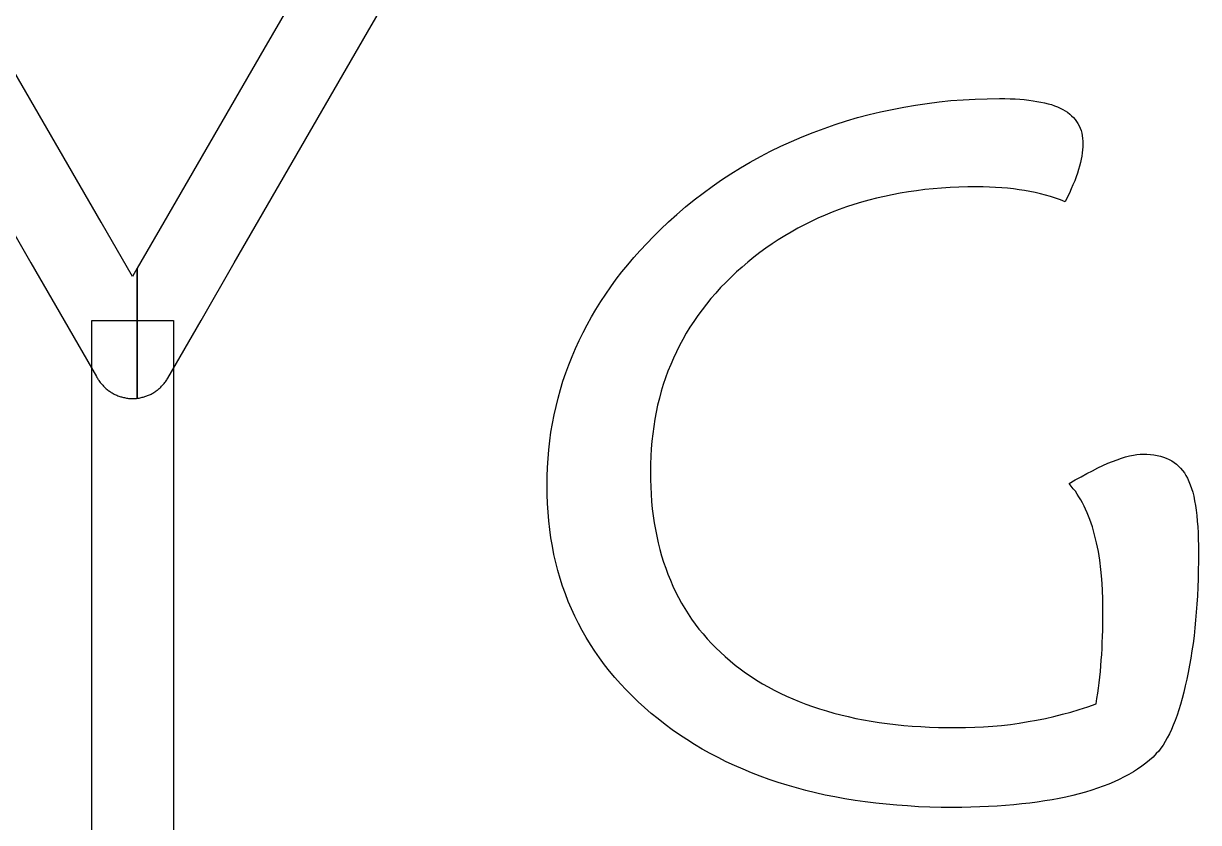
# Model space of a CAD drawing. Extents: x 0 to 105, y 0 to 100.
# Drawn here: x 48.35 to 93.42, y 29.35 to 60 of the extents above; entities that cross this region are included whole.
import ezdxf

# ---------------------------------------------------------------- set-up
doc = ezdxf.new("R2010")
doc.units = 0
doc.layers.get('0').update_dxf_attribs({"linetype": 'CONTINUOUS'})

msp = doc.modelspace()

# ---------------------------------------------------------------- linework, layer by layer
at = {"color": 7}
for points in [[(58.849162, 61.228785), (57.572235, 59.016517), (56.295827, 56.804767), (55.018903, 54.591982), (53.742495, 52.379714), (52.719819, 50.607728), (52.71978, 45.623494), (52.721367, 45.624023), (52.75444, 45.624023), (52.793715, 45.630743), (52.833505, 45.637966), (52.86606, 45.645189), (52.90585, 45.658101), (52.938407, 45.665324), (52.978198, 45.678236), (53.010755, 45.685486), (53.050546, 45.698397), (53.083103, 45.711838), (53.116176, 45.72475), (53.149249, 45.738191), (53.188521, 45.751102), (53.221594, 45.770734), (53.254151, 45.784175), (53.287224, 45.803807), (53.320296, 45.823439), (53.352853, 45.843071), (53.385926, 45.862703), (53.418999, 45.882336), (53.444849, 45.902497), (53.477922, 45.928347), (53.510995, 45.948508), (53.537347, 45.97486), (53.563197, 46.000684), (53.59627, 46.027036), (53.622623, 46.053389), (53.648975, 46.079741), (53.675328, 46.106094), (53.70168, 46.132446), (53.728033, 46.165519), (53.753882, 46.191369), (53.780235, 46.224442), (53.800396, 46.257515), (53.826246, 46.290069), (53.846407, 46.323142), (53.866039, 46.356215), (53.885671, 46.388772), (55.163111, 48.60104), (56.440554, 50.813825), (57.717994, 53.026093), (58.995437, 55.238878), (60.272361, 57.450628), (61.55032, 59.663415), (62.82776, 61.875681)], [(47.358747, 53.026138), (48.635671, 50.81387), (49.91208, 48.601601), (51.148697, 46.459095), (51.149755, 46.455471), (51.169387, 46.422398), (51.18902, 46.389325), (51.18902, 46.388796), (51.189549, 46.388796), (51.208678, 46.356757), (51.22831, 46.330405), (51.247942, 46.297332), (51.268103, 46.264259), (51.294456, 46.231702), (51.314088, 46.205349), (51.340441, 46.172277), (51.366793, 46.145924), (51.392616, 46.119572), (51.418969, 46.087017), (51.445321, 46.060665), (51.471674, 46.034312), (51.498026, 46.00796), (51.531099, 45.981607), (51.557452, 45.955255), (51.590009, 45.935623), (51.623082, 45.90927), (51.655639, 45.889638), (51.688712, 45.863286), (51.721785, 45.843653), (51.754339, 45.824021), (51.79413, 45.804389), (51.826687, 45.784757), (51.859759, 45.764596), (51.899034, 45.751684), (51.932107, 45.738243), (51.971379, 45.718611), (52.004452, 45.7057), (52.043727, 45.692259), (52.083518, 45.679347), (52.116075, 45.672124), (52.155865, 45.659212), (52.19514, 45.651989), (52.228213, 45.645269), (52.267488, 45.638046), (52.307278, 45.630823), (52.34655, 45.624102), (52.379623, 45.616879), (52.418898, 45.616879), (52.458173, 45.610159), (52.491246, 45.610159), (52.530521, 45.610159), (52.570311, 45.610159), (52.609583, 45.610159), (52.642656, 45.616879), (52.681931, 45.616879), (52.719616, 45.623494), (52.719616, 50.607685), (52.537199, 50.291426), (51.332104, 52.379671), (50.055179, 54.59194), (48.778771, 56.804206), (47.502363, 59.016474)]]:
    msp.add_lwpolyline(points, dxfattribs=at)
for points in [[(88.461101, 42.350137), (88.691299, 42.488276), (88.921495, 42.613255), (89.138535, 42.731664), (89.349001, 42.843493), (89.552888, 42.948741), (89.750201, 43.04084), (89.940934, 43.12634), (90.125092, 43.198741), (90.30267, 43.26454), (90.467098, 43.323738), (90.624946, 43.369738), (90.776219, 43.409238), (90.920911, 43.442136), (91.052454, 43.461848), (91.177417, 43.475051), (91.295805, 43.482062), (91.440497, 43.475051), (91.578615, 43.468039), (91.710158, 43.448328), (91.835121, 43.428616), (91.960084, 43.402317), (92.078471, 43.362817), (92.183704, 43.323317), (92.295512, 43.277219), (92.394172, 43.218018), (92.48625, 43.158818), (92.57833, 43.093019), (92.657258, 43.020621), (92.736178, 42.935121), (92.808528, 42.849623), (92.880876, 42.757522), (92.940066, 42.658824), (92.999256, 42.553576), (93.051876, 42.435175), (93.104494, 42.303608), (93.150534, 42.165469), (93.196574, 42.02076), (93.236034, 41.862881), (93.268924, 41.691851), (93.301812, 41.514245), (93.328112, 41.323485), (93.354411, 41.119568), (93.374149, 40.909071), (93.393887, 40.691991), (93.407037, 40.461764), (93.413625, 40.218376), (93.420213, 39.968419), (93.420213, 39.705291), (93.420213, 39.363235), (93.413625, 39.027757), (93.407037, 38.692281), (93.393887, 38.369955), (93.380737, 38.047626), (93.360999, 37.725311), (93.3347, 37.416142), (93.3084, 37.113557), (93.282101, 36.810969), (93.249213, 36.51495), (93.209753, 36.218945), (93.170293, 35.936087), (93.124253, 35.653229), (93.078213, 35.383531), (93.025595, 35.107253), (92.972975, 34.844138), (92.913785, 34.587591), (92.854595, 34.344211), (92.795407, 34.107404), (92.729637, 33.877166), (92.663867, 33.666679), (92.598097, 33.462749), (92.525749, 33.265412), (92.453399, 33.081233), (92.381049, 32.910196), (92.302121, 32.745747), (92.223201, 32.594447), (92.144273, 32.449739), (92.065353, 32.31818), (91.979853, 32.199771), (91.894356, 32.087942), (91.802275, 31.989245), (91.677313, 31.857686), (91.539195, 31.739277), (91.3945, 31.620878), (91.243227, 31.50905), (91.085379, 31.397229), (90.920954, 31.29198), (90.749951, 31.193283), (90.565793, 31.094583), (90.37506, 30.995882), (90.184325, 30.910385), (89.980437, 30.818286), (89.769971, 30.739385), (89.546353, 30.660486), (89.322733, 30.588088), (89.08596, 30.515687), (88.849187, 30.449888), (88.599259, 30.384089), (88.336178, 30.324888), (88.073098, 30.272289), (87.80344, 30.21969), (87.527204, 30.173592), (87.237813, 30.134092), (86.948425, 30.094592), (86.645882, 30.061692), (86.336759, 30.028793), (86.021063, 30.002494), (85.698788, 29.976194), (85.369937, 29.962991), (85.034506, 29.94328), (84.692501, 29.936268), (84.343917, 29.929257), (83.982182, 29.929257), (83.548098, 29.929257), (83.114012, 29.94246), (82.686506, 29.955662), (82.265576, 29.981962), (81.851222, 30.008262), (81.443446, 30.047761), (81.042248, 30.087261), (80.641047, 30.13986), (80.246426, 30.192459), (79.858381, 30.258258), (79.476912, 30.330656), (79.102021, 30.403057), (78.727131, 30.488557), (78.365395, 30.574054), (78.003657, 30.672755), (77.648498, 30.778003), (77.293338, 30.883241), (76.951332, 31.00165), (76.609326, 31.126639), (76.280476, 31.251618), (75.951622, 31.389746), (75.622772, 31.534466), (75.307074, 31.679185), (74.997953, 31.837064), (74.688832, 32.001511), (74.386289, 32.16596), (74.090321, 32.343569), (73.800933, 32.527746), (73.51812, 32.711935), (73.235309, 32.909272), (72.965649, 33.113192), (72.695991, 33.323689), (72.43291, 33.534186), (72.176405, 33.757847), (71.933054, 33.981494), (71.696281, 34.205141), (71.466086, 34.435378), (71.249043, 34.672186), (71.032, 34.915573), (70.828112, 35.158961), (70.637379, 35.402351), (70.446646, 35.658888), (70.269066, 35.915436), (70.098063, 36.178551), (69.933635, 36.441669), (69.782365, 36.711367), (69.637669, 36.981064), (69.499551, 37.263922), (69.368011, 37.540211), (69.249623, 37.829636), (69.137816, 38.119064), (69.032583, 38.415082), (68.933923, 38.71109), (68.848425, 39.013675), (68.769495, 39.322844), (68.697147, 39.632009), (68.637957, 39.947758), (68.585337, 40.270084), (68.539296, 40.59241), (68.499837, 40.921308), (68.473537, 41.250204), (68.453799, 41.585682), (68.440649, 41.927738), (68.434061, 42.269794), (68.440649, 42.618433), (68.453799, 42.967069), (68.473537, 43.309125), (68.499837, 43.644603), (68.539296, 43.986659), (68.585337, 44.322146), (68.644527, 44.651044), (68.710297, 44.97994), (68.782644, 45.308846), (68.861575, 45.631164), (68.953653, 45.95349), (69.045733, 46.275819), (69.157543, 46.591554), (69.269351, 46.907302), (69.394316, 47.223048), (69.525856, 47.532216), (69.663974, 47.834802), (69.815244, 48.14397), (69.973095, 48.439978), (70.13752, 48.742574), (70.308523, 49.032002), (70.492681, 49.32802), (70.683414, 49.617445), (70.880724, 49.900303), (71.09119, 50.189731), (71.308233, 50.466009), (71.531853, 50.742287), (71.762048, 51.018562), (72.005399, 51.28826), (72.255324, 51.557968), (72.51183, 51.827666), (72.781488, 52.090783), (73.090609, 52.386791), (73.412884, 52.676227), (73.741735, 52.959085), (74.077163, 53.228783), (74.419169, 53.4919), (74.767752, 53.748448), (75.122913, 53.998405), (75.484649, 54.235213), (75.852965, 54.45887), (76.227853, 54.682517), (76.615899, 54.893017), (77.003944, 55.096934), (77.398565, 55.287704), (77.806341, 55.471881), (78.220694, 55.64949), (78.63505, 55.820517), (79.062556, 55.971816), (79.483487, 56.123105), (79.91757, 56.261244), (80.345079, 56.386233), (80.78574, 56.504631), (81.219823, 56.60988), (81.667062, 56.701979), (82.1143, 56.794078), (82.561538, 56.866478), (83.008777, 56.932277), (83.469168, 56.991478), (83.922984, 57.037576), (84.389955, 57.070477), (84.850346, 57.096777), (85.317317, 57.10998), (85.790863, 57.116991), (85.994751, 57.116991), (86.192061, 57.10998), (86.382797, 57.102968), (86.566952, 57.089765), (86.737955, 57.076563), (86.908958, 57.056851), (87.073383, 57.03714), (87.224656, 57.01084), (87.375926, 56.984541), (87.514044, 56.958241), (87.652162, 56.918741), (87.777127, 56.88584), (87.895512, 56.83984), (88.0139, 56.80034), (88.119133, 56.747741), (88.21779, 56.701743), (88.309871, 56.649144), (88.395371, 56.589944), (88.480868, 56.524144), (88.553219, 56.458345), (88.625566, 56.385945), (88.684756, 56.313547), (88.743946, 56.234648), (88.796566, 56.155747), (88.842607, 56.070249), (88.882064, 55.984749), (88.914954, 55.89265), (88.941254, 55.79395), (88.960992, 55.695252), (88.974142, 55.590004), (88.987291, 55.484753), (88.987291, 55.372924), (88.987291, 55.261106), (88.974142, 55.149277), (88.960992, 55.037448), (88.947842, 54.912469), (88.921542, 54.78748), (88.895243, 54.662502), (88.862352, 54.530943), (88.822895, 54.392804), (88.776855, 54.254665), (88.724235, 54.109946), (88.671614, 53.958657), (88.605847, 53.80736), (88.540077, 53.649491), (88.467726, 53.491612), (88.388799, 53.327163), (88.309879, 53.162716), (88.125721, 53.235114), (87.934988, 53.300914), (87.744255, 53.360114), (87.55352, 53.412713), (87.356209, 53.465312), (87.158899, 53.511313), (86.955011, 53.557311), (86.75112, 53.590212), (86.540658, 53.623113), (86.323615, 53.656011), (86.099997, 53.675722), (85.876376, 53.695434), (85.639603, 53.708636), (85.40283, 53.721839), (85.15948, 53.728851), (84.909552, 53.728851), (84.567546, 53.728851), (84.232118, 53.715648), (83.896689, 53.702445), (83.567836, 53.682734), (83.245563, 53.656434), (82.923287, 53.623536), (82.601014, 53.584036), (82.291894, 53.538036), (81.982773, 53.485437), (81.673652, 53.426236), (81.371109, 53.367038), (81.075141, 53.294638), (80.779176, 53.22224), (80.489785, 53.143338), (80.200394, 53.051239), (79.917584, 52.959141), (79.641348, 52.86044), (79.365113, 52.755192), (79.095454, 52.643363), (78.825794, 52.531534), (78.562713, 52.406556), (78.30621, 52.274997), (78.049705, 52.143428), (77.793202, 51.998719), (77.549851, 51.854003), (77.299923, 51.702703), (77.06315, 51.544834), (76.826377, 51.380385), (76.589604, 51.209358), (76.365984, 51.031749), (76.135788, 50.847562), (75.918745, 50.656803), (75.701705, 50.466035), (75.491239, 50.268696), (75.287352, 50.064779), (75.090041, 49.867439), (74.905883, 49.656942), (74.721725, 49.446445), (74.544148, 49.235945), (74.37972, 49.018878), (74.215294, 48.795221), (74.064024, 48.571571), (73.912751, 48.347914), (73.774633, 48.117686), (73.64309, 47.880879), (73.511553, 47.644072), (73.393165, 47.407264), (73.281355, 47.163877), (73.176122, 46.913909), (73.070889, 46.663941), (72.978812, 46.407404), (72.893312, 46.150856), (72.814384, 45.894318), (72.742033, 45.624621), (72.676263, 45.361493), (72.617073, 45.091795), (72.571036, 44.815517), (72.524996, 44.539239), (72.485536, 44.256384), (72.452645, 43.973536), (72.432907, 43.684098), (72.41317, 43.39467), (72.406581, 43.098654), (72.399993, 42.802646), (72.399993, 42.506633), (72.413143, 42.223786), (72.426293, 41.940928), (72.446031, 41.658069), (72.47233, 41.381794), (72.505221, 41.112096), (72.544681, 40.848979), (72.590721, 40.585851), (72.643339, 40.329313), (72.695959, 40.072765), (72.761729, 39.822808), (72.827496, 39.579421), (72.906416, 39.336033), (72.985347, 39.099226), (73.070844, 38.868996), (73.162925, 38.638758), (73.261582, 38.415111), (73.366815, 38.191454), (73.478625, 37.974384), (73.597013, 37.763887), (73.715398, 37.55339), (73.846939, 37.35605), (73.978479, 37.152133), (74.116597, 36.961366), (74.261292, 36.764027), (74.419143, 36.57984), (74.57699, 36.39566), (74.741416, 36.218051), (74.905841, 36.047024), (75.083421, 35.875995), (75.267579, 35.711546), (75.451737, 35.547099), (75.649048, 35.38922), (75.846358, 35.237931), (76.050246, 35.086632), (76.260711, 34.948493), (76.471177, 34.810354), (76.694795, 34.672217), (76.918415, 34.547239), (77.142033, 34.42225), (77.378806, 34.310421), (77.615582, 34.19202), (77.85893, 34.086771), (78.108858, 33.988074), (78.365363, 33.889374), (78.621866, 33.797275), (78.884947, 33.705176), (79.154607, 33.626277), (79.43084, 33.547376), (79.707076, 33.474978), (79.989889, 33.409179), (80.27928, 33.343379), (80.575245, 33.284179), (80.871211, 33.238181), (81.173757, 33.185579), (81.482877, 33.14608), (81.798575, 33.10658), (82.120848, 33.073682), (82.443124, 33.047382), (82.771975, 33.027671), (83.107403, 33.007959), (83.442834, 32.994757), (83.78484, 32.987745), (84.13342, 32.987745), (84.488581, 32.987745), (84.837164, 33.000948), (85.17917, 33.01415), (85.527753, 33.04045), (85.869759, 33.073348), (86.211765, 33.112848), (86.547193, 33.158848), (86.882621, 33.218049), (87.211474, 33.277247), (87.546902, 33.343046), (87.875753, 33.415447), (88.198029, 33.500944), (88.526879, 33.586444), (88.849155, 33.685144), (89.171431, 33.790393), (89.493704, 33.902222), (89.526594, 34.099559), (89.559485, 34.303478), (89.585784, 34.507395), (89.612084, 34.711315), (89.631822, 34.921812), (89.658121, 35.138879), (89.677859, 35.355959), (89.691009, 35.573026), (89.710747, 35.790103), (89.723897, 36.020341), (89.730485, 36.250571), (89.743635, 36.487378), (89.750223, 36.724186), (89.756811, 36.967573), (89.756811, 37.217541), (89.756811, 37.467509), (89.750223, 37.888495), (89.737073, 38.28976), (89.710773, 38.677856), (89.677883, 39.052802), (89.631845, 39.408021), (89.579225, 39.750077), (89.513455, 40.078973), (89.434535, 40.388141), (89.395078, 40.53944), (89.349038, 40.684157), (89.302997, 40.828876), (89.256957, 40.967004), (89.204337, 41.098574), (89.151719, 41.230132), (89.092529, 41.361691), (89.033339, 41.48667), (88.974149, 41.605079), (88.908382, 41.723477), (88.836032, 41.835306), (88.770262, 41.947137), (88.697914, 42.052386), (88.618983, 42.151083), (88.540056, 42.249784)], [(50.972006, 22.454786), (50.972006, 25.06925), (50.972006, 27.683878), (50.972006, 30.298438), (50.972006, 32.912842), (50.972006, 35.527216), (50.972006, 38.141381), (50.972006, 40.756086), (50.972006, 43.370416), (50.972006, 45.984917), (50.972006, 48.59926), (52.537339, 48.59926), (54.102675, 48.59926), (54.102675, 45.984795), (54.102675, 43.370167), (54.102675, 40.755607), (54.102675, 38.141204), (54.102675, 35.52683), (54.102675, 32.912664), (54.102675, 30.297959), (54.102675, 27.68363), (54.102675, 25.069128), (54.102675, 22.454786), (52.537339, 22.454786)]]:
    msp.add_lwpolyline(points, close=True, dxfattribs=at)

doc.saveas('drawing.dxf')
